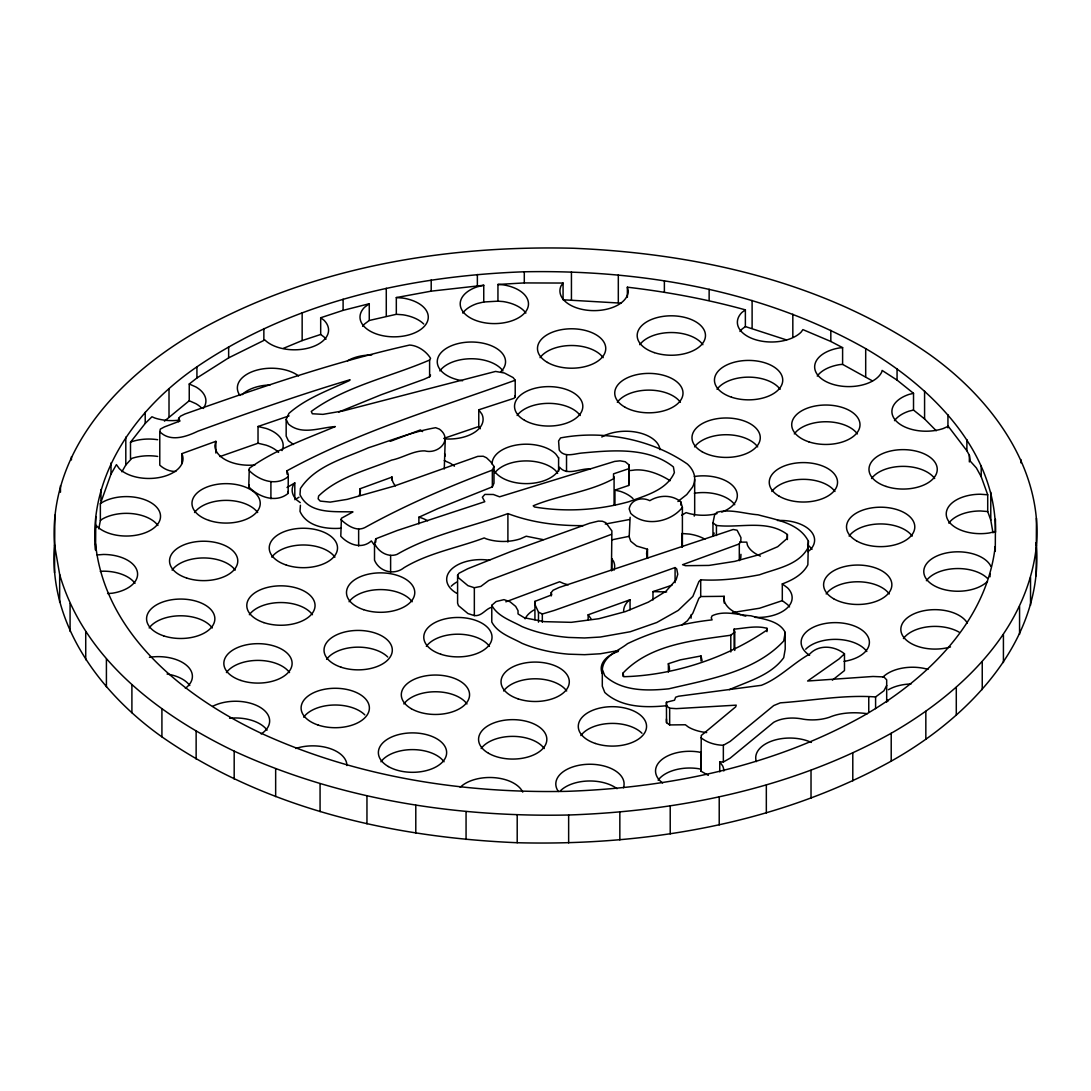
<?xml version="1.0" encoding="UTF-8"?>
<svg xmlns="http://www.w3.org/2000/svg" width="1091" height="1091" viewBox="0 0 1091 1091"><rect width="100%" height="100%" fill="white"/><g stroke="black" fill="none" stroke-linecap="round" stroke-linejoin="round"><path stroke-width="1.5" d="M54.55 544.927C47.759 449.819 122.519 373.19 199.789 329.864C313.24 267.009 445.278 245.011 573.798 248.271C698.145 253.521 825.628 282.133 929.082 354.139C990.505 397.683 1042.969 467.193 1036.45 546.073C1043.241 641.181 968.481 717.81 891.211 761.136C777.76 823.991 645.722 845.989 517.202 842.729C392.855 837.479 265.372 808.867 161.918 736.861C100.495 693.317 48.031 623.807 54.55 544.927L59.664 574.48L59.664 602.355M54.55 572.802L54.823 515.225M95.531 550.178C87.894 474.735 137.371 407.611 196.925 366.835C292.661 301.58 409.916 275.9 524.294 271.782C641.794 269.532 762.473 290.247 865.695 348.629C931.605 387.019 996.151 451.033 995.469 532.435M95.585 549.85L95.79 516.589M995.278 551.146L995.469 519.316M1036.177 575.775L1036.45 518.198M558.592 471.353L558.592 457.675M740.953 554.337L740.789 557.883L739.303 560.651L739.303 543.918L740.789 541.15L740.953 537.604L737.107 530.212L733.166 529.49L559.151 587.476L553.096 590.245L551.214 592.604L551.214 595.959M373.981 544.586L371.363 540.918C361.626 549.714 348.465 544.545 340.787 536.226L341.415 518.239L352.979 511.924C335.114 511.188 309.285 514.666 299.998 494.673L300.407 488.536C315.217 465.652 344.647 458.37 368.308 447.801C390.564 440.655 412.575 431.736 435.664 427.699L439.441 429.145C453.406 439.441 438.473 454.592 424.89 450.883C413.448 450.528 402.743 457.92 391.642 460.102C366.781 470.303 338.428 476.822 318.627 495.996L318.149 498.86L320.195 501.083L330.178 502.119L347.238 499.351L393.687 486.245L477.79 456.379L483.218 456.243L486.518 457.784L490.609 461.684L493.991 466.457L493.991 483.177L492.341 486.859L437.709 508.679L418.889 517.229L418.889 523.925M445.251 439.223L444.269 468.966M789.543 606.91A34.148 19.72 0 0 0 787.566 604.605L782.302 600.65L782.302 583.917C792.311 580.18 802.744 574.63 807.858 564.811L808.39 541.245C799.239 523.025 775.796 519.766 758.013 514.788C744.526 513.793 730.302 508.665 716.896 512.293L714.619 514.87L712.968 522.821L716.432 525.453C739.712 528.33 767.368 519.152 787.388 534.535L787.17 538.422L777.665 546.727L758.872 554.76L734.666 561.388L708.959 565.424L685.543 565.697L682.557 564.702L739.303 543.918M300.407 505.269L299.998 511.406C306.844 526.639 326.236 529.367 341.101 528.221M808.39 541.245L807.858 548.077C798.271 565.343 776.437 568.52 759.581 574.78C740.175 578.489 720.496 580.985 700.708 579.812L698.895 581.585L692.853 596.422L678.234 610.401L656.768 622.511L630.284 631.73L600.336 637.035L584.558 637.962L568.656 637.444A103.318 59.65 0 0 1 521.934 626.548C511.434 620.724 497.755 616.579 491.782 605.314L496.105 601.55L503.974 599.641L509.947 601.727L515.675 606.405L518.034 610.674L518.034 613.933L524.403 617.792L544.286 621.652L571.248 622.334L598.918 618.706L625.334 611.628L648.354 602.137L665.96 591.254L676.106 579.853L677.756 574.275L676.734 568.97L675.084 567.565L554.351 610.401L542.322 613.988L538.477 612.119L534.699 603.95L534.931 601.373L551.76 594.84L551.214 592.604M178.638 418.344L179.974 421.031L164.414 426.922L160.322 429.104L159.777 431.695C170.319 442.387 186.275 436.795 197.894 431.19C248.216 412.903 298.729 395.01 350.061 379.736L349.597 380.459C328.827 390.278 306.353 397.997 288.91 413.407L286.169 419.353L288.365 423.976C301.539 435.636 320.018 427.563 335.292 426.567C306.066 438.882 275.123 449.656 249.294 468.312L248.748 486.818C258.362 496.937 275.996 503.551 288.133 493.391L288.283 474.667L287.028 470.767C358.912 431.327 438.814 407.87 515.211 380.227L513.084 377.554L504.437 373.013L495.559 371.431L343.542 410.816L322.95 414.362L312.34 413.762L311.276 411.43C346.024 385.941 390.333 376.968 429.609 360.03L430.55 358.312C426.322 351.397 417.921 345.533 409.643 345.056C333.082 362.171 258.758 388.028 184.843 414.035L180.52 416.176L178.638 418.344L178.638 421.699M288.133 493.391L288.283 491.4M614.942 505.16L614.942 490.104L628.716 485.454L629.03 464.916L625.252 461.738L620.07 460.825L614.642 461.411L499.569 496.814L493.364 494.496L484.868 494.414L482.358 497.223L484.786 501.71L397.151 530.526L375.768 538.79L374.513 543.413L374.513 560.147C379.204 571.807 394.274 575.625 404.065 567.675C428.518 552.864 457.62 547.914 484.199 537.945L486.204 538.831A34.148 19.72 0 0 0 520.352 538.831L526.23 536.226L543.141 539.636M628.716 485.454L629.03 464.916M766.973 628.321L766.809 630.134C725.815 658.296 673.352 675.424 623.752 676.706L623.056 673.024C650.563 644.14 693.467 640.499 730.806 635.221L734.748 632.044L734.12 629.139C744.962 628.252 756.24 625.361 766.973 628.321L766.973 631.675M708.304 775.36L701.022 771.187L701.254 735.511L735.689 706.832L736.234 705.154L676.27 708.645L669.656 708.195L666.519 705.932L666.437 702.249L674.538 700.204L675.629 697.217L678.616 696.208L761.313 685.325C779.124 678.466 793.062 663.26 809.808 653.959C819.109 644.085 834.806 645.913 844.475 653.823L844.475 670.556L832.378 680.17M701.022 771.187L701.254 752.245M611.424 570.702L611.887 530.908L605.832 522.684L602.382 521.239L598.373 521.103L589.645 523.23L510.493 551.691L467.807 568.711L459.011 573.239L457.593 575.243L457.593 603.118L458.452 605.614L467.971 613.565L474.34 615.597C482.017 616.429 485.29 608.942 491.836 607.196M611.86 570.661L611.887 558.783M785.206 632.412L783.706 640.99C754.754 672.097 708.4 679.42 668.797 688.816C647.113 690.998 621.884 691.462 604.796 675.752L602.3 669.479C603.459 655.855 618.297 651.013 627.53 643.663C654.136 630.912 682.789 623.016 712.109 619.879L711.237 617.847L712.109 615.801C724.192 610.074 738.307 615.051 750.935 615.801C762.623 619.293 779.029 620.247 785.206 632.412L785.206 649.131L783.706 657.709C770.805 675.397 748.371 681.207 729.32 689.662M95.79 527.73L96.24 525.385L96.813 526.176A34.148 19.72 0 0 0 145.962 532.476A34.148 19.72 0 0 0 152.535 503.647A34.148 19.72 0 0 0 102.24 502.378L100.358 503.797L100.358 520.53L98.776 528.821M100.358 503.797L111.009 474.08L116.423 464.63L119.274 468.612A34.135 19.706 0 0 0 161.891 476.972A34.135 19.706 0 0 0 181.829 453.665L215.841 441.337L215.841 453.038M95.531 543.809C104.941 633.926 183.602 696.44 260.176 732.811C355.707 776.874 462.038 793.512 566.706 791.343C668.947 787.852 772.346 766.537 862.354 716.419C925.713 680.061 986.387 622.756 995.21 546.536L995.21 551.323M59.664 574.48C83.83 658.364 158.768 714.85 234.183 751.14C338.428 799.212 454.442 817.377 568.643 815.004C680.184 811.199 793.007 787.934 891.211 733.261C960.339 693.59 1026.549 631.062 1036.177 547.9M215.841 441.337L214.886 445.51A34.148 19.72 0 0 0 254.967 464.93M360.125 495.423L360.125 488.727L391.874 477.149A34.148 19.72 0 0 0 395.392 485.877M630.134 517.284L629.18 536.827L630.748 541.272L636.653 546.032L647.481 549.237L646.595 553.123A34.148 19.72 0 0 0 647.754 558.224M700.708 579.812L700.708 596.545L698.895 598.304L692.853 613.156L687.371 620.834L681.943 624.911M700.708 596.545L724.179 596.313L723.851 597.732A34.148 19.72 0 0 0 740.925 614.806M936.255 430.768L924.582 418.944L913.522 410.066L913.522 393.333L908.967 394.424A34.148 19.72 0 0 0 896.475 421.358A34.148 19.72 0 0 0 943.115 428.572L948.256 426.295L966.885 450.788L969.353 455.247L970.322 461.207L976.377 467.944L981.218 476.726L987.71 494.796L987.71 511.529L990.778 520.107L992.987 532.858M628.716 468.721L613.537 473.849L613.537 478.744C589.045 492.191 559.138 494.987 533.213 505.801L534.467 506.974C565.82 512.252 598.223 510.22 628.825 501.737C645.34 495.587 666.696 490.254 674.374 472.58L673.392 466.907C648.231 446.955 612.774 450.201 582.567 452.97C575.148 453.42 564.238 458.152 559.219 450.024L558.592 440.955L560.556 437.914C603.378 429.799 651.491 439.141 687.439 464.084A48.372 27.93 0 0 1 692.444 487.186L686.771 494.537L677.92 501.492M713.282 535.913L714.182 533.035M248.748 486.818L249.294 485.045M492.341 486.859L492.341 470.126L493.991 466.457M886.683 685.462L883.928 690.767L875.596 696.944C844.052 694.64 812.004 700.667 780.338 702.836L773.724 705.563L730.111 741.457L723.347 745.276C715.505 745.071 707.145 742.726 701.022 737.734M338.742 412.057L381.114 394.778L423.867 379.354L429.609 376.763L430.55 375.045M121.892 471.789L125.806 464.957L131.766 458.411A34.148 19.72 0 0 1 157.677 456.433M294.802 498.001L294.802 482.945L293.315 485.018A34.148 19.72 0 0 0 296.725 499.978L300.257 502.637M525.889 313.062A34.148 19.72 0 0 0 503.183 301.566L497.946 301.171L497.946 284.451L524.294 282.924L563.065 283.046L561.088 285.815A34.148 19.72 0 0 0 589.604 310.458A34.148 19.72 0 0 0 628.211 290.915L627.366 287.192C667.283 291.883 706.586 299.152 745.371 309.858L745.371 326.577L741.948 329.155A34.148 19.72 0 0 0 739.971 331.473M682.393 507.356C670.856 522.207 644.917 527.362 630.748 513.384L629.18 508.938C630.693 499.378 642.122 496.691 649.772 500.687C659.169 494.932 672.001 494.509 680.743 501.765L682.393 507.356L682.393 547M130.497 458.97L130.497 442.237L145.212 423.431L151.963 416.762L154.704 417.976A34.148 19.72 0 0 0 179.169 420.144M515.211 380.227L515.211 396.96L513.956 398.324L478.772 409.807L478.772 426.54L480.354 428.736M164.455 421.14L189.248 400.738L189.248 384.005L196.925 377.977L228.646 357.848L264.854 339.942A34.148 19.72 0 0 0 311.494 347.17A34.148 19.72 0 0 0 324 320.236L320.686 317.754L343.106 310.362L369.263 303.734L369.263 320.468L364.571 324A34.148 19.72 0 0 0 362.607 326.304M844.475 653.823L839.047 658.95L807.613 681.016L873.005 676.475L883.846 676.925L886.683 679.829L886.683 702.181M681.67 515.266L686.116 512.62A34.148 19.72 0 0 0 717.087 513.561M369.263 303.734L364.571 307.267A34.148 19.72 0 0 0 379.723 334.992A34.148 19.72 0 0 0 426.226 323.863A34.148 19.72 0 0 0 402.988 298.088L396.319 297.57L396.319 314.303L369.263 320.468M100.358 520.53L102.24 519.111A34.148 19.72 0 0 1 157.922 525.507M745.371 309.858L741.948 312.421A34.148 19.72 0 0 0 754.44 339.356A34.148 19.72 0 0 0 801.094 332.141L802.894 329.618L830.824 341.456L842.607 347.647L842.607 364.38L872.541 380.95M630.053 609.787L630.053 599.75L628.239 601.114A34.148 19.72 0 0 0 623.657 610.974M807.858 551.651L810.027 550.014A34.148 19.72 0 0 0 809.263 529.571A34.148 19.72 0 0 0 777.488 520.516M288.133 476.658C275.996 486.818 258.362 480.217 248.748 470.085M287.028 487.486L294.802 482.945M294.802 499.678L299.057 497.182M719.746 771.883L719.746 761.845L723.347 761.995L730.111 758.19L773.724 722.297C782.424 717.496 793.948 717.21 803.494 719.228A34.148 19.72 0 0 0 829.405 717.264C841.025 712.328 854.949 712.014 867.372 713.691M611.424 534.358L488.713 580.507L480.858 586.399L474.34 587.722L467.971 585.676L458.452 577.739L457.593 575.243M130.497 442.237L131.766 441.678A34.135 19.706 0 0 1 157.677 439.714M283.333 348.384L302.152 340.583L320.686 334.473L324 336.955A34.148 19.72 0 0 1 325.977 339.274M492.341 470.126C448.619 486.6 405.579 504.997 364.68 527.676C356.021 531.835 346.87 525.085 340.787 519.507M505.829 601.823L559.656 581.748L563.474 583.44A34.148 19.72 0 0 0 568.316 584.776M390.264 441.35L420.403 429.936L422.599 431.586M588.158 619.811L588.158 614.792L630.053 599.75M443.832 438.391L478.772 426.54M219.905 456.57L258.022 443.232L266.109 445.169A34.148 19.72 0 0 1 278.6 452.383M652.977 599.995L652.977 591.622L671.974 585.212M258.022 443.232L258.022 426.499L289.074 415.876M782.302 600.65L759.581 608.232L732.484 612.556M583.126 525.63C557.596 525.889 531.862 522.684 507.901 513.602C470.944 527.103 431.122 534.495 396.919 554.446C387.81 557.678 378.263 551.76 374.513 543.413M668.388 672.056L668.388 663.683L680.348 659.85L701.008 655.964L702.086 660.682M629.357 519.548L605.232 524.048M629.357 536.281L611.86 539.84M462.789 313.062A34.148 19.72 0 0 1 477.272 303.543L483.749 301.989L483.749 285.269L477.272 286.81A34.148 19.72 0 0 0 470.194 317.822A34.148 19.72 0 0 0 523.912 313.744A34.148 19.72 0 0 0 503.183 284.846L497.946 284.451M913.522 410.066L908.967 411.157A34.148 19.72 0 0 0 894.497 420.676M995.456 531.494L989.21 532.994A34.148 19.72 0 0 1 946.524 516.52A34.148 19.72 0 0 1 980.373 494.237L987.71 494.796M396.319 297.57L431.204 291.147L483.749 285.269M618.638 650.522L600.336 653.768L584.558 654.682L568.656 654.177A103.318 59.65 0 0 1 521.934 643.281C511.434 637.458 497.755 633.312 491.782 622.047L491.782 605.314M590.272 468.925C580.453 468.094 567.115 476.385 559.601 467.234L559.192 469.007A34.148 19.72 0 0 1 527.321 483.613A34.148 19.72 0 0 1 493.882 470.248M667.242 705.659C646.022 707.786 621.461 707.814 604.796 692.485L602.3 686.212L602.3 669.479M842.607 347.647L839.947 347.852A34.148 19.72 0 0 0 824.632 380.827A34.148 19.72 0 0 0 881.76 371.99L882.114 370.422L897.061 380.104L913.522 393.333M842.607 364.38L839.947 364.571A34.148 19.72 0 0 0 817.241 376.081M97.126 554.937L103.454 554.46A34.148 19.72 0 0 1 137.302 571.602A34.148 19.72 0 0 1 112.291 593.218L107.573 593.572M100.29 571.425L103.454 571.179A34.148 19.72 0 0 1 134.998 583.358M652.977 591.622L666.642 591.936M483.749 301.989L497.946 301.171M739.616 542.132L746.762 542.132L747.471 545.255A34.148 19.72 0 0 0 760.386 556.11M621.325 303.162L563.065 299.78L563.065 283.046M175.883 471.394C169.923 471.721 164.127 469.103 159.777 465.148L159.777 431.695M666.437 718.983L666.519 722.651L669.656 724.929L685.366 724.765L688.462 727.097A34.148 19.72 0 0 0 706.668 732.566M396.319 314.303L402.988 314.808A34.148 19.72 0 0 1 423.717 324M987.71 511.529L980.373 510.97A34.148 19.72 0 0 0 948.829 523.135M614.942 490.104L620.547 491.441A34.148 19.72 0 0 1 633.039 498.655M258.022 426.499L266.109 428.436A34.148 19.72 0 0 1 282.01 450.61M418.889 517.229L420.635 517.652A34.148 19.72 0 0 1 427.699 520.789M701.227 752.599L698.513 751.958A34.148 19.72 0 0 0 661.282 760.045A34.148 19.72 0 0 0 662.592 782.997M701.227 769.332L698.513 768.691A34.148 19.72 0 0 0 658.132 780.188M745.371 326.577L786.556 339.956M444.269 460.593L450.16 463.211A34.148 19.72 0 0 1 454.415 466.198M189.248 384.005L195.916 386.964A34.148 19.72 0 0 1 203.321 408.443M189.248 400.738L195.916 403.697A34.148 19.72 0 0 1 201.344 407.775M293.479 444.473L288.365 440.709L286.169 436.073L286.169 419.353M782.302 583.917L787.566 587.872A34.148 19.72 0 0 1 786.802 608.328A34.148 19.72 0 0 1 755.027 617.37M886.683 699.604L888.374 700.886M670.119 480.722C660.014 474.258 646.895 469.075 634.771 469.989A34.148 19.72 0 0 1 628.907 470.589M558.592 457.961L555.783 454.061A34.148 19.72 0 0 0 517.379 444.869A34.148 19.72 0 0 0 492.068 463.907M557.651 473.385L555.783 470.78A34.148 19.72 0 0 0 523.98 460.961A34.148 19.72 0 0 0 494.659 473.099M611.86 558.947L613.524 561.265A34.148 19.72 0 0 1 614.028 570.211M478.772 409.807L481.936 414.198A34.148 19.72 0 0 1 444.487 438.855M719.746 761.845L722.651 765.896A34.148 19.72 0 0 1 723.824 770.996M588.158 614.792L591.063 618.842M514.734 395.692L515.211 396.96M444.569 453.624L445.251 455.956M668.388 663.683L669.492 668.551A34.148 19.72 0 0 1 669.192 671.115M360.125 488.727L360.439 490.118A34.148 19.72 0 0 1 359.28 495.219M1035.877 542.8L1036.45 546.073M1030.531 577.425L1030.531 605.3M1020.917 459.556L1020.917 462.843M1019.567 606.446L1019.567 634.321M1003.42 634.648L1003.42 662.523M990.778 492.232L990.778 520.107M990.042 573.593L990.042 576.784M982.241 661.719L982.241 689.594M981.218 465.571L981.218 476.726M969.353 455.247L969.353 461.943M966.885 439.632L966.885 450.788M956.289 687.357L956.289 715.232M947.943 414.716L947.943 427.836M925.836 711.291L925.836 739.18M924.582 391.069L924.582 418.944M897.061 368.963L897.061 380.104M891.211 733.261L891.211 761.136M875.596 696.944L875.596 708.645M868.763 697.354L868.763 712.409M865.695 348.629L865.695 376.504M852.794 753.022L852.794 780.897M830.824 330.314L830.824 341.456M811.022 770.355L811.022 798.23M792.83 314.194L792.83 337.146M787.388 534.535L787.388 539.554M766.332 785.07L766.332 812.945M752.108 300.461L752.108 328.336M734.748 632.044L734.748 650.441M734.12 629.139L734.12 649.213M730.806 635.221L730.806 651.954M724.179 596.313L724.179 603.009M723.347 745.276L723.347 761.995M719.214 797.003L719.214 824.891M716.432 525.453L716.432 535.49M712.968 522.821L712.968 536.199M709.136 289.251L709.136 300.407M701.008 655.964L701.008 660.982M694.681 479.576L694.681 513.029A48.372 27.93 0 0 1 694.231 516.111M691.067 614.86L691.067 618.202M681.875 546.877L681.875 533.499L689.58 534.085A34.148 19.72 0 0 1 704.881 539.186M680.743 501.765L680.743 505.051M675.084 567.565L675.084 582.621M670.215 806.031L670.215 833.919M669.656 708.195L669.656 724.929M666.437 702.249L666.519 722.651M664.378 280.701L664.378 291.856M647.481 549.237L647.481 557.596M627.366 287.192L627.366 297.229M623.056 673.024L623.056 676.365M619.838 812.059L619.838 839.934M618.311 274.905L618.311 302.78M614.083 476.794L614.083 505.242M571.439 271.918L571.439 299.793M568.643 815.004L568.643 842.893M566.529 454.797L566.529 471.517M542.322 613.988L542.322 622.347M538.477 612.119L538.477 622.156M534.931 601.373L534.931 619.77M524.294 271.782L524.294 282.924M517.202 814.854L517.202 842.729M507.901 513.602L507.901 542.036M477.367 274.482L477.367 285.624M474.34 587.722L474.34 615.597M466.062 811.595L466.062 839.47M431.204 279.992L431.204 291.147M429.609 360.03L429.609 376.763M415.794 805.267L415.794 833.142M391.969 476.726L391.969 480.067M390.619 555.442L390.619 572.175M386.282 288.269L386.282 316.158M375.768 538.79L375.768 542.132M366.958 795.939L366.958 823.814M358.639 529.258L358.639 545.991M343.106 299.22L343.106 310.362M320.686 317.754L320.686 334.473M320.072 783.706L320.072 811.595M302.152 312.708L302.152 340.583M287.028 470.767L287.028 474.108M275.655 768.732L275.655 796.607M270.909 482.058L270.909 498.792M263.858 328.582L263.858 339.737M234.183 751.14L234.183 779.029M228.646 346.693L228.646 357.848M196.925 366.835L196.925 377.977M196.135 731.147L196.135 759.036M181.829 453.665L181.829 463.702M169.01 388.764L169.01 416.653M161.918 708.973L161.918 736.861M145.212 412.275L145.212 423.431M131.902 684.848L131.902 712.737M125.806 437.082L125.806 464.957M111.009 462.925L111.009 474.08M106.413 659.059L106.413 686.935M100.958 489.532L100.958 500.674M85.725 631.853L85.725 659.741M71.433 456.679L71.433 459.952M70.083 603.555L70.083 631.444M60.469 485.7L60.469 492.259M167.087 674.033A34.148 19.72 0 0 1 189.793 685.53M229.574 718.273A34.148 19.72 0 0 1 267.063 730.138M149.167 627.966A34.148 19.72 0 0 1 180.711 615.788A34.148 19.72 0 0 1 212.254 627.966M226.423 672.574A34.148 19.72 0 0 1 257.967 660.396A34.148 19.72 0 0 1 289.524 672.574M303.693 717.169A34.148 19.72 0 0 1 333 705.045A34.148 19.72 0 0 1 364.803 714.864M380.95 761.777A34.148 19.72 0 0 1 412.493 749.612A34.148 19.72 0 0 1 444.037 761.777M172.092 570.116A34.148 19.72 0 0 1 203.649 557.951A34.148 19.72 0 0 1 235.192 570.116M249.362 614.724A34.148 19.72 0 0 1 280.905 602.546A34.148 19.72 0 0 1 312.449 614.724M326.618 659.332A34.148 19.72 0 0 1 355.939 647.195A34.148 19.72 0 0 1 387.741 657.014M403.888 703.94A34.148 19.72 0 0 1 435.432 691.762A34.148 19.72 0 0 1 466.975 703.94M481.145 748.549A34.148 19.72 0 0 1 512.688 736.37A34.148 19.72 0 0 1 544.232 748.549M560.379 790.839A34.148 19.72 0 0 1 617.042 788.698M194.553 512.538A34.148 19.72 0 0 1 226.096 500.374A34.148 19.72 0 0 1 257.653 512.538M271.823 557.146A34.148 19.72 0 0 1 303.366 544.982A34.148 19.72 0 0 1 334.91 557.146M349.079 601.755A34.148 19.72 0 0 1 380.623 589.59A34.148 19.72 0 0 1 412.166 601.755M426.336 646.363A34.148 19.72 0 0 1 457.893 634.198A34.148 19.72 0 0 1 489.436 646.363M503.606 690.971A34.148 19.72 0 0 1 535.149 678.793A34.148 19.72 0 0 1 566.693 690.971M580.862 735.579A34.148 19.72 0 0 1 610.183 723.442A34.148 19.72 0 0 1 641.985 733.261M451.251 586.208A34.148 19.72 0 0 1 456.679 582.117M241.929 394.806A34.148 19.72 0 0 1 270.009 384.973M805.69 649.213A34.148 19.72 0 0 1 837.493 639.394A34.148 19.72 0 0 1 866.813 651.518M888.374 689.73A34.148 19.72 0 0 1 911.04 683.975M439.864 370.913A34.148 19.72 0 0 1 471.407 358.748A34.148 19.72 0 0 1 502.951 370.913M517.12 415.521A34.148 19.72 0 0 1 548.678 403.356A34.148 19.72 0 0 1 580.221 415.521M694.353 493.241A34.148 19.72 0 0 1 734.748 504.738M807.545 544.886A34.148 19.72 0 0 1 812.004 549.346M826.173 593.954A34.148 19.72 0 0 1 857.717 581.776A34.148 19.72 0 0 1 889.26 593.954M903.43 638.562A34.148 19.72 0 0 1 959.125 632.166M540.059 357.671A34.148 19.72 0 0 1 571.602 345.506A34.148 19.72 0 0 1 603.146 357.671M617.315 402.279A34.148 19.72 0 0 1 648.872 390.114A34.148 19.72 0 0 1 680.416 402.279M694.585 446.887A34.148 19.72 0 0 1 726.129 434.723A34.148 19.72 0 0 1 757.672 446.887M771.842 491.495A34.148 19.72 0 0 1 803.385 479.331A34.148 19.72 0 0 1 834.942 491.495M849.112 536.104A34.148 19.72 0 0 1 880.655 523.939A34.148 19.72 0 0 1 912.199 536.104M926.368 580.712A34.148 19.72 0 0 1 955.675 568.588A34.148 19.72 0 0 1 987.491 578.394M639.776 344.701A34.148 19.72 0 0 1 671.32 332.537A34.148 19.72 0 0 1 702.877 344.701M717.046 389.31A34.148 19.72 0 0 1 748.59 377.145A34.148 19.72 0 0 1 780.133 389.31M794.303 433.918A34.148 19.72 0 0 1 825.846 421.753A34.148 19.72 0 0 1 857.39 433.918M871.559 478.526A34.148 19.72 0 0 1 903.116 466.362A34.148 19.72 0 0 1 934.66 478.526M149.412 657.314A34.148 19.72 0 0 1 186.643 665.401A34.148 19.72 0 0 1 185.347 688.353M212.663 706.313A34.148 19.72 0 0 1 259.494 706.927A34.148 19.72 0 0 1 261.185 733.957M295.702 748.494A34.148 19.72 0 0 1 346.924 765.568M460.184 787.347A34.148 19.72 0 0 1 494.223 777.665A34.148 19.72 0 0 1 522.753 792.107M558.401 791.507A34.148 19.72 0 0 1 586.617 764.341A34.148 19.72 0 0 1 623.438 787.811M756.377 761.613A34.148 19.72 0 0 1 772.223 740.884A34.148 19.72 0 0 1 811.363 742.439M882.946 677.088A34.148 19.72 0 0 1 928.032 669.383M950.493 646.936A34.148 19.72 0 0 1 903.853 637.471A34.148 19.72 0 0 1 922.468 611.028A34.148 19.72 0 0 1 967.322 623.043M456.679 593.272A34.148 19.72 0 0 1 451.251 569.475A34.148 19.72 0 0 1 489.654 560.283M525.098 618.842A34.148 19.72 0 0 1 533.935 610.005M602.368 673.652A34.148 19.72 0 0 1 618.27 651.477M239.952 395.488A34.148 19.72 0 0 1 254.421 370.872A34.148 19.72 0 0 1 298.579 375.931M347.538 360.753A34.148 19.72 0 0 1 371.69 354.984M745.767 616.142A34.148 19.72 0 0 1 742.494 615.297M809.59 655.336A34.148 19.72 0 0 1 816.914 625.716A34.148 19.72 0 0 1 866.513 634.403A34.148 19.72 0 0 1 844.093 661.378M462.57 380.773A34.148 19.72 0 0 1 439.318 354.984A34.148 19.72 0 0 1 485.836 343.87A34.148 19.72 0 0 1 500.974 371.595M601.796 437A34.148 19.72 0 0 1 637.962 432.5A34.148 19.72 0 0 1 660 449.656M694.353 476.508A34.148 19.72 0 0 1 734.393 487.541A34.148 19.72 0 0 1 721.778 512.088M987.491 581.38A34.148 19.72 0 0 1 933.773 585.472A34.148 19.72 0 0 1 940.837 554.46A34.148 19.72 0 0 1 990.901 566.42M240.906 680.457A34.148 19.72 0 0 0 292.115 663.383A34.148 19.72 0 0 0 240.906 646.308A34.148 19.72 0 0 0 240.906 680.457M163.636 635.848A34.148 19.72 0 0 0 214.859 618.774A34.148 19.72 0 0 0 163.636 601.7A34.148 19.72 0 0 0 163.636 635.848M318.163 725.065A34.148 19.72 0 0 0 369.385 707.991A34.148 19.72 0 0 0 318.163 690.917A34.148 19.72 0 0 0 318.163 725.065M388.355 766.537A34.148 19.72 0 0 0 445.483 757.7A34.148 19.72 0 0 0 403.656 733.561A34.148 19.72 0 0 0 388.355 766.537M186.575 577.998A34.148 19.72 0 0 0 237.783 560.938A34.148 19.72 0 0 0 186.575 543.864A34.148 19.72 0 0 0 186.575 577.998M341.088 667.215A34.148 19.72 0 0 0 392.31 650.141A34.148 19.72 0 0 0 341.088 633.066A34.148 19.72 0 0 0 341.088 667.215M263.831 622.606A34.148 19.72 0 0 0 315.054 605.532A34.148 19.72 0 0 0 263.831 588.472A34.148 19.72 0 0 0 263.831 622.606M411.28 708.686A34.148 19.72 0 0 0 468.407 699.849A34.148 19.72 0 0 0 426.595 675.711A34.148 19.72 0 0 0 411.28 708.686M488.55 753.295A34.148 19.72 0 0 0 545.677 744.457A34.148 19.72 0 0 0 503.851 720.319A34.148 19.72 0 0 0 488.55 753.295M209.036 520.434A34.148 19.72 0 0 0 260.244 503.36A34.148 19.72 0 0 0 209.036 486.286A34.148 19.72 0 0 0 209.036 520.434M363.548 609.651A34.148 19.72 0 0 0 414.771 592.577A34.148 19.72 0 0 0 363.548 575.503A34.148 19.72 0 0 0 363.548 609.651M286.292 565.043A34.148 19.72 0 0 0 337.514 547.968A34.148 19.72 0 0 0 286.292 530.894A34.148 19.72 0 0 0 286.292 565.043M440.819 654.245A34.148 19.72 0 0 0 492.027 637.185A34.148 19.72 0 0 0 440.819 620.111A34.148 19.72 0 0 0 440.819 654.245M595.345 743.462A34.148 19.72 0 0 0 646.554 726.388A34.148 19.72 0 0 0 595.345 709.314A34.148 19.72 0 0 0 595.345 743.462M518.075 698.854A34.148 19.72 0 0 0 569.297 681.78A34.148 19.72 0 0 0 518.075 664.719A34.148 19.72 0 0 0 518.075 698.854M524.526 420.28A34.148 19.72 0 0 0 581.653 411.443A34.148 19.72 0 0 0 539.84 387.291A34.148 19.72 0 0 0 524.526 420.28M833.579 598.7A34.148 19.72 0 0 0 890.706 589.863A34.148 19.72 0 0 0 848.88 565.724A34.148 19.72 0 0 0 833.579 598.7M547.464 362.43A34.148 19.72 0 0 0 604.591 353.593A34.148 19.72 0 0 0 562.765 329.455A34.148 19.72 0 0 0 547.464 362.43M701.977 451.647A34.148 19.72 0 0 0 759.104 442.81A34.148 19.72 0 0 0 717.292 418.658A34.148 19.72 0 0 0 701.977 451.647M624.72 407.038A34.148 19.72 0 0 0 681.848 398.201A34.148 19.72 0 0 0 640.022 374.063A34.148 19.72 0 0 0 624.72 407.038M779.247 496.255A34.148 19.72 0 0 0 836.374 487.418A34.148 19.72 0 0 0 794.548 463.266A34.148 19.72 0 0 0 779.247 496.255M856.503 540.863A34.148 19.72 0 0 0 913.631 532.026A34.148 19.72 0 0 0 871.818 507.874A34.148 19.72 0 0 0 856.503 540.863M731.515 397.206A34.148 19.72 0 0 0 782.738 380.132A34.148 19.72 0 0 0 731.515 363.058A34.148 19.72 0 0 0 731.515 397.206M654.245 352.598A34.148 19.72 0 0 0 705.468 335.523A34.148 19.72 0 0 0 654.245 318.449A34.148 19.72 0 0 0 654.245 352.598M808.772 441.814A34.148 19.72 0 0 0 859.994 424.74A34.148 19.72 0 0 0 808.772 407.666A34.148 19.72 0 0 0 808.772 441.814M886.042 486.422A34.148 19.72 0 0 0 937.251 469.348A34.148 19.72 0 0 0 886.042 452.274A34.148 19.72 0 0 0 886.042 486.422"/></g></svg>
